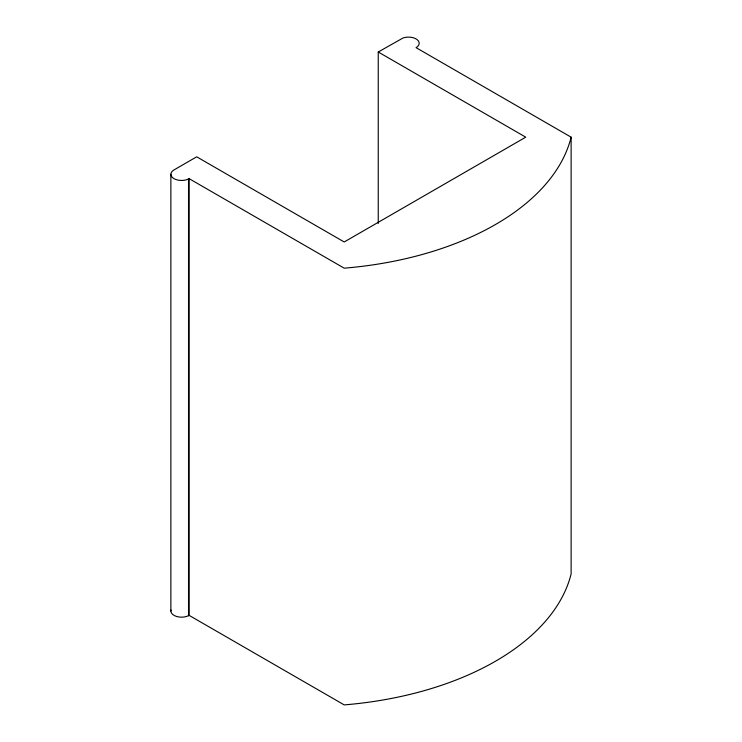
<?xml version="1.0" encoding="UTF-8"?>
<svg xmlns="http://www.w3.org/2000/svg" width="742" height="742" viewBox="0 0 742 742"><rect width="100%" height="100%" fill="white"/><g stroke="black" fill="none" stroke-linecap="round" stroke-linejoin="round"><path stroke-width="1.11" d="M378.244 223.453L378.244 52.005L403.147 37.925A10.694 6.177 0 0 1 416.985 39.511A10.694 6.177 0 0 1 416.058 47.646L571.127 137.168L571.127 573.891A267.435 154.401 0 0 1 344.205 704.9L189.136 615.378L188.524 615.702A10.694 6.177 0 0 1 176.346 616.398A10.694 6.177 0 0 1 171.003 610.045M378.244 52.005L525.744 137.168L344.205 241.975L196.704 156.822L174.008 169.918A10.694 6.177 0 0 0 173.721 178.479A10.694 6.177 0 0 0 188.524 178.989L189.136 178.655L344.205 268.177A267.435 154.401 0 0 0 571.127 137.168M189.136 178.655L189.136 615.378M188.524 178.989L188.524 615.702M170.873 174.287L170.873 611.009"/></g></svg>
